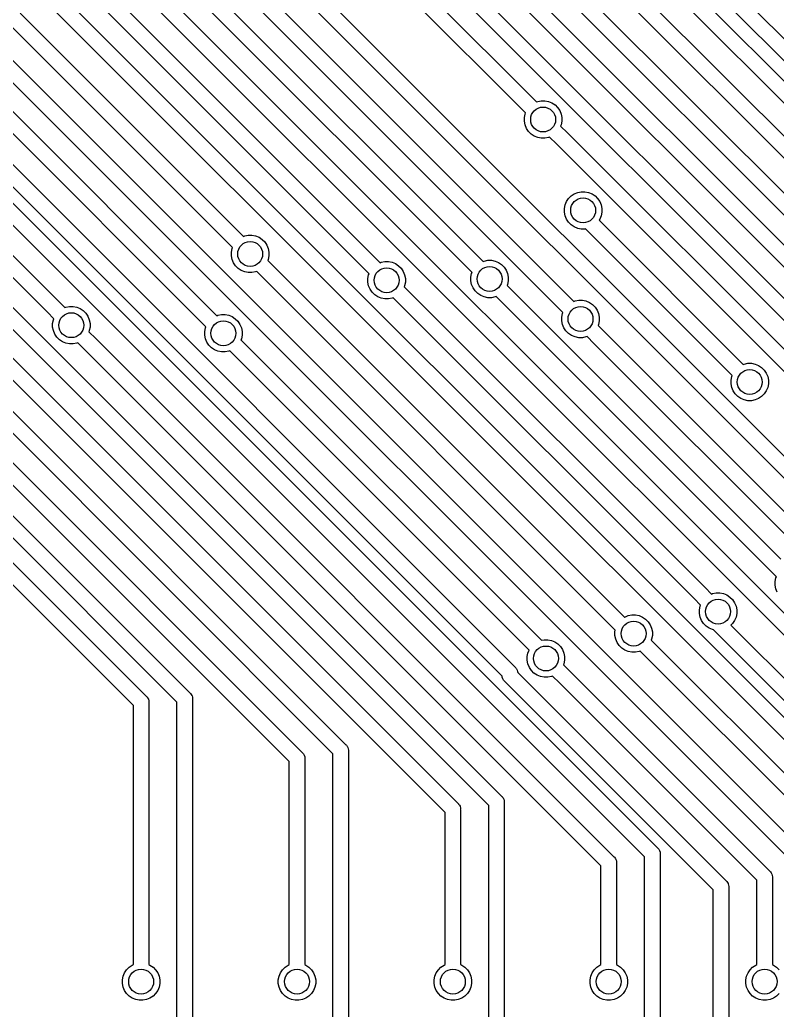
# Model space of a CAD drawing. Extents: x 3.61 to 7.55, y -5.8 to -3.38.
# Drawn here: x 6.041 to 6.52, y -5.234 to -4.608 of the extents above; entities that cross this region are included whole.
import ezdxf

# ---------------------------------------------------------------- set-up
doc = ezdxf.new("R2010")
doc.units = 0
doc.header["$MEASUREMENT"] = 0
doc.layers.add('BLACK', color=7, linetype='CONTINUOUS')

msp = doc.modelspace()

# ---------------------------------------------------------------- linework, layer by layer
at = {"layer": 'BLACK', "linetype": 'CONTINUOUS'}
for p, q in [((6.36579, -4.46213), (6.57752, -4.67386)), ((6.57335, -4.6836), (6.3601, -4.47036)), ((6.3619, -4.48486), (6.93933, -5.06229)), ((6.93364, -5.07052), (6.35621, -4.49309)), ((6.30879, -4.50262), (6.63761, -4.83144)), ((6.21634, -4.50876), (6.36785, -4.66026)), ((6.63065, -4.8384), (6.3031, -4.51085)), ((6.35728, -4.51502), (6.63808, -4.79582)), ((6.36089, -4.66722), (6.21065, -4.51699)), ((6.29184, -4.51846), (6.88657, -5.11319)), ((6.63085, -4.80251), (6.35032, -4.52198)), ((6.88088, -5.12142), (6.28615, -4.52669)), ((6.12053, -4.54748), (6.33404, -4.761)), ((6.15059, -4.54539), (6.39146, -4.78626)), ((6.32708, -4.76795), (6.1123, -4.55317)), ((6.3845, -4.79322), (6.14236, -4.55108)), ((6.1888, -4.54871), (6.57804, -4.93795)), ((6.28835, -4.54862), (6.65361, -4.91387)), ((6.57139, -4.94522), (6.18184, -4.55567)), ((6.64665, -4.92083), (6.28139, -4.55558)), ((6.10278, -4.56188), (6.78106, -5.24016)), ((6.76772, -5.24074), (6.09455, -4.56757)), ((6.26207, -4.76873), (6.07216, -4.57882)), ((6.08039, -4.57313), (6.26903, -4.76177)), ((6.06455, -4.58944), (6.68441, -5.2093)), ((6.67618, -5.21499), (6.05631, -4.59513)), ((6.17588, -4.75211), (6.03358, -4.60982)), ((6.04181, -4.60413), (6.18284, -4.74515)), ((6.01908, -4.61627), (6.58992, -5.18711)), ((6.58169, -5.1928), (6.01085, -4.62196)), ((5.99635, -4.62569), (6.16592, -4.79526)), ((6.15896, -4.80222), (5.98812, -4.63138)), ((5.97362, -4.6366), (6.35431, -5.01729)), ((5.95777, -4.64489), (6.44425, -5.13138)), ((6.34609, -5.02299), (5.96538, -4.64229)), ((6.43602, -5.13706), (5.94954, -4.65058)), ((6.36785, -4.66026), (6.36852, -4.65998)), ((6.36852, -4.65998), (6.3708, -4.65953)), ((6.3708, -4.65953), (6.37313, -4.65953)), ((6.37313, -4.65953), (6.37541, -4.65998)), ((6.37541, -4.65998), (6.37756, -4.66087)), ((5.94193, -4.66221), (6.06586, -4.78614)), ((6.37756, -4.66087), (6.3795, -4.66217)), ((6.3795, -4.66217), (6.38114, -4.66381)), ((6.38114, -4.66381), (6.38243, -4.66575)), ((6.38243, -4.66575), (6.38332, -4.6679)), ((5.9178, -4.6708), (6.34583, -5.09884)), ((6.0589, -4.7931), (5.9337, -4.66789)), ((6.36016, -4.67018), (6.36061, -4.6679)), ((6.36016, -4.6725), (6.36016, -4.67018)), ((6.36061, -4.67479), (6.36016, -4.6725)), ((6.36061, -4.6679), (6.36089, -4.66722)), ((6.38332, -4.6679), (6.38378, -4.67018)), ((6.38378, -4.6725), (6.38332, -4.67479)), ((6.38378, -4.67018), (6.38378, -4.6725)), ((6.3376, -5.10453), (5.90957, -4.67649)), ((6.3615, -4.67694), (6.36061, -4.67479)), ((6.36279, -4.67887), (6.3615, -4.67694)), ((6.36444, -4.68051), (6.36279, -4.67887)), ((6.38332, -4.67479), (6.38304, -4.67546)), ((6.38304, -4.67546), (6.38743, -4.67984)), ((6.36637, -4.68181), (6.36444, -4.68051)), ((6.36852, -4.6827), (6.36637, -4.68181)), ((6.3708, -4.68315), (6.36852, -4.6827)), ((6.37313, -4.68315), (6.3708, -4.68315)), ((6.37541, -4.6827), (6.37313, -4.68315)), ((6.37608, -4.68242), (6.37541, -4.6827)), ((6.38047, -4.6868), (6.37608, -4.68242)), ((6.38743, -4.67984), (6.38743, -4.67984)), ((6.38743, -4.67984), (6.85246, -5.14487)), ((5.87233, -4.69113), (6.2474, -5.0662)), ((6.84677, -5.15311), (6.38047, -4.6868)), ((6.38047, -4.6868), (6.38047, -4.6868)), ((6.23917, -5.07189), (5.8641, -4.69682)), ((5.83338, -4.71797), (6.14898, -5.03357)), ((6.38676, -4.72316), (6.38806, -4.72122)), ((6.38806, -4.72122), (6.3897, -4.71958)), ((6.3897, -4.71958), (6.39164, -4.71829)), ((6.39164, -4.71829), (6.39379, -4.7174)), ((6.39379, -4.7174), (6.39607, -4.71694)), ((6.39607, -4.71694), (6.39839, -4.71694)), ((6.39839, -4.71694), (6.40068, -4.7174)), ((6.40068, -4.7174), (6.40283, -4.71829)), ((6.40283, -4.71829), (6.40476, -4.71958)), ((6.40476, -4.71958), (6.4064, -4.72122)), ((6.4064, -4.72122), (6.4077, -4.72316)), ((6.14075, -5.03926), (5.82515, -4.72366)), ((6.38542, -4.72759), (6.38587, -4.72531)), ((6.38542, -4.72992), (6.38542, -4.72759)), ((6.38587, -4.72531), (6.38676, -4.72316)), ((6.4077, -4.72316), (6.40859, -4.72531)), ((6.40859, -4.72531), (6.40904, -4.72759)), ((6.40904, -4.72759), (6.40904, -4.72992)), ((6.38587, -4.7322), (6.38542, -4.72992)), ((6.38676, -4.73435), (6.38587, -4.7322)), ((6.38806, -4.73628), (6.38676, -4.73435)), ((6.4077, -4.73435), (6.40725, -4.73501)), ((6.40725, -4.73501), (6.4983, -4.82606)), ((6.40859, -4.7322), (6.4077, -4.73435)), ((6.40904, -4.72992), (6.40859, -4.7322)), ((5.82255, -4.73685), (6.12142, -5.03572)), ((6.3897, -4.73793), (6.38806, -4.73628)), ((6.39164, -4.73922), (6.3897, -4.73793)), ((6.39379, -4.74011), (6.39164, -4.73922)), ((6.39607, -4.74056), (6.39379, -4.74011)), ((6.39839, -4.74056), (6.39607, -4.74056)), ((6.3988, -4.74048), (6.39839, -4.74056)), ((6.49134, -4.83302), (6.3988, -4.74048)), ((6.11319, -5.04141), (5.81559, -4.74381)), ((6.18284, -4.74515), (6.18351, -4.74487)), ((6.18351, -4.74487), (6.1858, -4.74442)), ((6.1858, -4.74442), (6.18812, -4.74442)), ((6.18812, -4.74442), (6.1904, -4.74487)), ((6.1904, -4.74487), (6.19255, -4.74576)), ((6.19255, -4.74576), (6.19449, -4.74706)), ((6.19449, -4.74706), (6.19613, -4.7487)), ((6.17515, -4.75507), (6.1756, -4.75279)), ((6.1756, -4.75279), (6.17588, -4.75211)), ((6.19613, -4.7487), (6.19743, -4.75064)), ((6.19743, -4.75064), (6.19832, -4.75279)), ((6.19832, -4.75279), (6.19877, -4.75507)), ((6.17515, -4.75739), (6.17515, -4.75507)), ((6.1756, -4.75968), (6.17515, -4.75739)), ((6.17649, -4.76183), (6.1756, -4.75968)), ((6.19832, -4.75968), (6.19804, -4.76035)), ((6.19877, -4.75739), (6.19832, -4.75968)), ((6.19877, -4.75507), (6.19877, -4.75739)), ((5.90916, -4.76047), (6.21984, -5.07115)), ((6.17778, -4.76376), (6.17649, -4.76183)), ((6.17943, -4.76541), (6.17778, -4.76376)), ((6.18136, -4.7667), (6.17943, -4.76541)), ((6.19804, -4.76035), (6.42339, -4.9857)), ((6.26903, -4.76177), (6.2697, -4.76149)), ((6.2697, -4.76149), (6.27198, -4.76104)), ((6.27198, -4.76104), (6.27431, -4.76104)), ((6.27431, -4.76104), (6.27659, -4.76149)), ((6.27659, -4.76149), (6.27874, -4.76238)), ((6.27874, -4.76238), (6.28068, -4.76368)), ((6.28068, -4.76368), (6.28232, -4.76532)), ((6.28232, -4.76532), (6.28361, -4.76726)), ((6.33404, -4.761), (6.33472, -4.76072)), ((6.33472, -4.76072), (6.337, -4.76026)), ((6.337, -4.76026), (6.33933, -4.76026)), ((6.33933, -4.76026), (6.34161, -4.76072)), ((6.34161, -4.76072), (6.34376, -4.76161)), ((6.34376, -4.76161), (6.34569, -4.7629)), ((6.34569, -4.7629), (6.34734, -4.76454)), ((6.34734, -4.76454), (6.34863, -4.76648)), ((6.34863, -4.76648), (6.34952, -4.76863)), ((6.21161, -5.07684), (5.9022, -4.76743)), ((6.18351, -4.76759), (6.18136, -4.7667)), ((6.1858, -4.76804), (6.18351, -4.76759)), ((6.18812, -4.76804), (6.1858, -4.76804)), ((6.1904, -4.76759), (6.18812, -4.76804)), ((6.19108, -4.76731), (6.1904, -4.76759)), ((6.41755, -4.99378), (6.19108, -4.76731)), ((6.26134, -4.77169), (6.26179, -4.76941)), ((6.26134, -4.77401), (6.26134, -4.77169)), ((6.26179, -4.76941), (6.26207, -4.76873)), ((6.28361, -4.76726), (6.2845, -4.76941)), ((6.2845, -4.76941), (6.28496, -4.77169)), ((6.28496, -4.77169), (6.28496, -4.77401)), ((6.32635, -4.77091), (6.32681, -4.76863)), ((6.32635, -4.77324), (6.32635, -4.77091)), ((6.32681, -4.76863), (6.32708, -4.76795)), ((6.34952, -4.76863), (6.34997, -4.77091)), ((6.34997, -4.77091), (6.34997, -4.77324)), ((6.26179, -4.7763), (6.26134, -4.77401)), ((6.26268, -4.77845), (6.26179, -4.7763)), ((6.26397, -4.78038), (6.26268, -4.77845)), ((6.2845, -4.7763), (6.28423, -4.77697)), ((6.28423, -4.77697), (6.28861, -4.78135)), ((6.28496, -4.77401), (6.2845, -4.7763)), ((6.32681, -4.77552), (6.32635, -4.77324)), ((6.3277, -4.77767), (6.32681, -4.77552)), ((6.32899, -4.7796), (6.3277, -4.77767)), ((6.34952, -4.77552), (6.34924, -4.77619)), ((6.34924, -4.77619), (6.52216, -4.94911)), ((6.34997, -4.77324), (6.34952, -4.77552)), ((6.26562, -4.78203), (6.26397, -4.78038)), ((6.26755, -4.78332), (6.26562, -4.78203)), ((6.2697, -4.78421), (6.26755, -4.78332)), ((6.27198, -4.78466), (6.2697, -4.78421)), ((6.27431, -4.78466), (6.27198, -4.78466)), ((6.27659, -4.78421), (6.27431, -4.78466)), ((6.27727, -4.78393), (6.27659, -4.78421)), ((6.28165, -4.78831), (6.27727, -4.78393)), ((6.28861, -4.78135), (6.28861, -4.78135)), ((6.28861, -4.78135), (6.47427, -4.96702)), ((6.33063, -4.78125), (6.32899, -4.7796)), ((6.33257, -4.78254), (6.33063, -4.78125)), ((6.33472, -4.78343), (6.33257, -4.78254)), ((6.337, -4.78388), (6.33472, -4.78343)), ((6.33933, -4.78388), (6.337, -4.78388)), ((6.34161, -4.78343), (6.33933, -4.78388)), ((6.34228, -4.78315), (6.34161, -4.78343)), ((6.5152, -4.95607), (6.34228, -4.78315)), ((6.00187, -4.78703), (6.31827, -5.10343)), ((6.06586, -4.78614), (6.06586, -4.78614)), ((6.06586, -4.78614), (6.0699, -4.79018)), ((6.0699, -4.79018), (6.07058, -4.7899)), ((6.07058, -4.7899), (6.07286, -4.78945)), ((6.07286, -4.78945), (6.07519, -4.78945)), ((6.07519, -4.78945), (6.07747, -4.7899)), ((6.07747, -4.7899), (6.07962, -4.79079)), ((6.07962, -4.79079), (6.08155, -4.79208)), ((6.46731, -4.97397), (6.28165, -4.78831)), ((6.28165, -4.78831), (6.28165, -4.78831)), ((6.39146, -4.78626), (6.39213, -4.78598)), ((6.39213, -4.78598), (6.39441, -4.78553)), ((6.39441, -4.78553), (6.39674, -4.78553)), ((6.39674, -4.78553), (6.39902, -4.78598)), ((6.39902, -4.78598), (6.40117, -4.78687)), ((6.40117, -4.78687), (6.4031, -4.78816)), ((6.4031, -4.78816), (6.40475, -4.78981)), ((6.40475, -4.78981), (6.40604, -4.79174)), ((6.31004, -5.10912), (5.99491, -4.79399)), ((6.06294, -4.79714), (6.0589, -4.7931)), ((6.0589, -4.7931), (6.0589, -4.7931)), ((6.06267, -4.79781), (6.06294, -4.79714)), ((6.08155, -4.79208), (6.0832, -4.79373)), ((6.0832, -4.79373), (6.08449, -4.79566)), ((6.08449, -4.79566), (6.08538, -4.79781)), ((6.16592, -4.79526), (6.16659, -4.79498)), ((6.16659, -4.79498), (6.16888, -4.79453)), ((6.16888, -4.79453), (6.1712, -4.79453)), ((6.1712, -4.79453), (6.17348, -4.79498)), ((6.17348, -4.79498), (6.17563, -4.79587)), ((6.17563, -4.79587), (6.17757, -4.79716)), ((6.17757, -4.79716), (6.17921, -4.79881)), ((6.38376, -4.79617), (6.38422, -4.79389)), ((6.38376, -4.7985), (6.38376, -4.79617)), ((6.38422, -4.79389), (6.3845, -4.79322)), ((6.40604, -4.79174), (6.40693, -4.79389)), ((6.40693, -4.79389), (6.40739, -4.79617)), ((6.40739, -4.79617), (6.40739, -4.7985)), ((6.06221, -4.8001), (6.06267, -4.79781)), ((6.06221, -4.80242), (6.06221, -4.8001)), ((6.06267, -4.8047), (6.06221, -4.80242)), ((6.08538, -4.79781), (6.08583, -4.8001)), ((6.08583, -4.80242), (6.08538, -4.8047)), ((6.08583, -4.8001), (6.08583, -4.80242)), ((6.15823, -4.80518), (6.15868, -4.80289)), ((6.15868, -4.80289), (6.15896, -4.80222)), ((6.17921, -4.79881), (6.18051, -4.80074)), ((6.18051, -4.80074), (6.1814, -4.80289)), ((6.1814, -4.80289), (6.18185, -4.80518)), ((6.38422, -4.80078), (6.38376, -4.7985)), ((6.38511, -4.80293), (6.38422, -4.80078)), ((6.3864, -4.80487), (6.38511, -4.80293)), ((6.40693, -4.80078), (6.40665, -4.80146)), ((6.40665, -4.80146), (6.41104, -4.80584)), ((6.40739, -4.7985), (6.40693, -4.80078)), ((6.06356, -4.80685), (6.06267, -4.8047)), ((6.06485, -4.80879), (6.06356, -4.80685)), ((6.06649, -4.81043), (6.06485, -4.80879)), ((6.08538, -4.8047), (6.0851, -4.80538)), ((6.0851, -4.80538), (6.08948, -4.80976)), ((6.08948, -4.80976), (6.08948, -4.80976)), ((6.08948, -4.80976), (6.41669, -5.13697)), ((6.15823, -4.8075), (6.15823, -4.80518)), ((6.15868, -4.80978), (6.15823, -4.8075)), ((6.15957, -4.81193), (6.15868, -4.80978)), ((6.1814, -4.80978), (6.18112, -4.81046)), ((6.18185, -4.8075), (6.1814, -4.80978)), ((6.18185, -4.80518), (6.18185, -4.8075)), ((6.38805, -4.80651), (6.3864, -4.80487)), ((6.38998, -4.8078), (6.38805, -4.80651)), ((6.39213, -4.80869), (6.38998, -4.8078)), ((6.39441, -4.80915), (6.39213, -4.80869)), ((6.39674, -4.80915), (6.39441, -4.80915)), ((6.39902, -4.80869), (6.39674, -4.80915)), ((6.39969, -4.80842), (6.39902, -4.80869)), ((6.40408, -4.8128), (6.39969, -4.80842)), ((6.41104, -4.80584), (6.41104, -4.80584)), ((6.41104, -4.80584), (6.78532, -5.18012)), ((6.06843, -4.81173), (6.06649, -4.81043)), ((6.07058, -4.81262), (6.06843, -4.81173)), ((6.07286, -4.81307), (6.07058, -4.81262)), ((6.07519, -4.81307), (6.07286, -4.81307)), ((6.07747, -4.81262), (6.07519, -4.81307)), ((6.07814, -4.81234), (6.07747, -4.81262)), ((6.08252, -4.81672), (6.07814, -4.81234)), ((6.16086, -4.81387), (6.15957, -4.81193)), ((6.16251, -4.81551), (6.16086, -4.81387)), ((6.16444, -4.81681), (6.16251, -4.81551)), ((6.18112, -4.81046), (6.37094, -5.00028)), ((6.77963, -5.18835), (6.40408, -4.8128)), ((6.40408, -4.8128), (6.40408, -4.8128)), ((6.40846, -5.14266), (6.08252, -4.81672)), ((6.08252, -4.81672), (6.08252, -4.81672)), ((6.16659, -4.8177), (6.16444, -4.81681)), ((6.16888, -4.81815), (6.16659, -4.8177)), ((6.1712, -4.81815), (6.16888, -4.81815)), ((6.17348, -4.8177), (6.1712, -4.81815)), ((6.17416, -4.81742), (6.17348, -4.8177)), ((6.36316, -5.00642), (6.17416, -4.81742)), ((6.4983, -4.82606), (6.49897, -4.82578)), ((6.49897, -4.82578), (6.50125, -4.82533)), ((6.50125, -4.82533), (6.50358, -4.82533)), ((6.50358, -4.82533), (6.50586, -4.82578)), ((6.50586, -4.82578), (6.50801, -4.82667)), ((6.50801, -4.82667), (6.50995, -4.82796)), ((6.50995, -4.82796), (6.51159, -4.82961)), ((6.49061, -4.83597), (6.49106, -4.83369)), ((6.49106, -4.83369), (6.49134, -4.83302)), ((6.51159, -4.82961), (6.51288, -4.83154)), ((6.51288, -4.83154), (6.51377, -4.83369)), ((6.51377, -4.83369), (6.51423, -4.83597)), ((6.49061, -4.8383), (6.49061, -4.83597)), ((6.49106, -4.84058), (6.49061, -4.8383)), ((6.49195, -4.84273), (6.49106, -4.84058)), ((6.51377, -4.84058), (6.51288, -4.84273)), ((6.51423, -4.8383), (6.51377, -4.84058)), ((6.51423, -4.83597), (6.51423, -4.8383)), ((6.49324, -4.84467), (6.49195, -4.84273)), ((6.49489, -4.84631), (6.49324, -4.84467)), ((6.49682, -4.8476), (6.49489, -4.84631)), ((6.49897, -4.84849), (6.49682, -4.8476)), ((6.50801, -4.8476), (6.50586, -4.84849)), ((6.50995, -4.84631), (6.50801, -4.8476)), ((6.51159, -4.84467), (6.50995, -4.84631)), ((6.51288, -4.84273), (6.51159, -4.84467)), ((6.50125, -4.84895), (6.49897, -4.84849)), ((6.50358, -4.84895), (6.50125, -4.84895)), ((6.50586, -4.84849), (6.50358, -4.84895)), ((6.51925, -4.96012), (6.5152, -4.95607)), ((6.5152, -4.95607), (6.5152, -4.95607)), ((6.51897, -4.96079), (6.51925, -4.96012)), ((6.51851, -4.96307), (6.51897, -4.96079)), ((6.51851, -4.9654), (6.51851, -4.96307)), ((6.51897, -4.96768), (6.51851, -4.9654)), ((6.47427, -4.96702), (6.47427, -4.96702)), ((6.47427, -4.96702), (6.47831, -4.97106)), ((6.47831, -4.97106), (6.47899, -4.97078)), ((6.47899, -4.97078), (6.48127, -4.97032)), ((6.48127, -4.97032), (6.4836, -4.97032)), ((6.4836, -4.97032), (6.48588, -4.97078)), ((6.48588, -4.97078), (6.48803, -4.97167)), ((6.48803, -4.97167), (6.48996, -4.97296)), ((6.51986, -4.96983), (6.51897, -4.96768)), ((6.47135, -4.97802), (6.46731, -4.97397)), ((6.46731, -4.97397), (6.46731, -4.97397)), ((6.47062, -4.98097), (6.47107, -4.97869)), ((6.47107, -4.97869), (6.47135, -4.97802)), ((6.48996, -4.97296), (6.49161, -4.97461)), ((6.49161, -4.97461), (6.4929, -4.97654)), ((6.4929, -4.97654), (6.49379, -4.97869)), ((6.49379, -4.97869), (6.49424, -4.98097)), ((6.42354, -4.9856), (6.42569, -4.98471)), ((6.42569, -4.98471), (6.42797, -4.98425)), ((6.42797, -4.98425), (6.4303, -4.98425)), ((6.4303, -4.98425), (6.43258, -4.98471)), ((6.43258, -4.98471), (6.43473, -4.9856)), ((6.47062, -4.9833), (6.47062, -4.98097)), ((6.47107, -4.98558), (6.47062, -4.9833)), ((6.49424, -4.9833), (6.49379, -4.98558)), ((6.49424, -4.98097), (6.49424, -4.9833)), ((6.42339, -4.9857), (6.42354, -4.9856)), ((6.43473, -4.9856), (6.43666, -4.98689)), ((6.43666, -4.98689), (6.43831, -4.98853)), ((6.43831, -4.98853), (6.4396, -4.99047)), ((6.4396, -4.99047), (6.44049, -4.99262)), ((6.47196, -4.98773), (6.47107, -4.98558)), ((6.47326, -4.98966), (6.47196, -4.98773)), ((6.4749, -4.99131), (6.47326, -4.98966)), ((6.47684, -4.9926), (6.4749, -4.99131)), ((6.49161, -4.98966), (6.49053, -4.99074)), ((6.49053, -4.99074), (6.70454, -5.20476)), ((6.4929, -4.98773), (6.49161, -4.98966)), ((6.49379, -4.98558), (6.4929, -4.98773)), ((6.41732, -4.9949), (6.41755, -4.99378)), ((6.41732, -4.99723), (6.41732, -4.9949)), ((6.41778, -4.99951), (6.41732, -4.99723)), ((6.44049, -4.99262), (6.44094, -4.9949)), ((6.44094, -4.99723), (6.44049, -4.99951)), ((6.44094, -4.9949), (6.44094, -4.99723)), ((6.47899, -4.99349), (6.47684, -4.9926)), ((6.47945, -4.99358), (6.47899, -4.99349)), ((6.69758, -5.21172), (6.47945, -4.99358)), ((6.37094, -5.00028), (6.37257, -4.99995)), ((6.37257, -4.99995), (6.37489, -4.99995)), ((6.37489, -4.99995), (6.37718, -5.00041)), ((6.37718, -5.00041), (6.37933, -5.0013)), ((6.37933, -5.0013), (6.38126, -5.00259)), ((6.38126, -5.00259), (6.38291, -5.00423)), ((6.41867, -5.00166), (6.41778, -4.99951)), ((6.41996, -5.00359), (6.41867, -5.00166)), ((6.4216, -5.00524), (6.41996, -5.00359)), ((6.44049, -4.99951), (6.44021, -5.00018)), ((6.44021, -5.00018), (6.4446, -5.00456)), ((6.36192, -5.0106), (6.36237, -5.00832)), ((6.36237, -5.00832), (6.36316, -5.00642)), ((6.38291, -5.00423), (6.3842, -5.00617)), ((6.3842, -5.00617), (6.38509, -5.00832)), ((6.38509, -5.00832), (6.38554, -5.0106)), ((6.42354, -5.00653), (6.4216, -5.00524)), ((6.42569, -5.00742), (6.42354, -5.00653)), ((6.42797, -5.00787), (6.42569, -5.00742)), ((6.4303, -5.00787), (6.42797, -5.00787)), ((6.43258, -5.00742), (6.4303, -5.00787)), ((6.43325, -5.00714), (6.43258, -5.00742)), ((6.43764, -5.01152), (6.43325, -5.00714)), ((6.4446, -5.00456), (6.4446, -5.00457)), ((6.4446, -5.00457), (6.62142, -5.18139)), ((6.36192, -5.01293), (6.36192, -5.0106)), ((6.36237, -5.01521), (6.36192, -5.01293)), ((6.36326, -5.01736), (6.36237, -5.01521)), ((6.38509, -5.01521), (6.38481, -5.01588)), ((6.38481, -5.01588), (6.38919, -5.02027)), ((6.38554, -5.01293), (6.38509, -5.01521)), ((6.38554, -5.0106), (6.38554, -5.01293)), ((6.61319, -5.18708), (6.43764, -5.01152)), ((6.43764, -5.01152), (6.43764, -5.01152)), ((6.35431, -5.01729), (6.3545, -5.01745)), ((6.3545, -5.01745), (6.35465, -5.01763)), ((6.35465, -5.01763), (6.35465, -5.01763)), ((6.35465, -5.01763), (6.355, -5.01806)), ((6.355, -5.01806), (6.35511, -5.0182)), ((6.35511, -5.0182), (6.35557, -5.01905)), ((6.35557, -5.01905), (6.35585, -5.01998)), ((6.35585, -5.01998), (6.35591, -5.02063)), ((6.35591, -5.02063), (6.48756, -5.15228)), ((6.36456, -5.01929), (6.36326, -5.01736)), ((6.3662, -5.02094), (6.36456, -5.01929)), ((6.36814, -5.02223), (6.3662, -5.02094)), ((6.37029, -5.02312), (6.36814, -5.02223)), ((6.37785, -5.02284), (6.37718, -5.02312)), ((6.38223, -5.02722), (6.37785, -5.02284)), ((6.38919, -5.02027), (6.38919, -5.02027)), ((6.38919, -5.02027), (6.51512, -5.14619)), ((6.34615, -5.02364), (6.34609, -5.02299)), ((6.34643, -5.02457), (6.34615, -5.02364)), ((6.34689, -5.02542), (6.34643, -5.02457)), ((6.3475, -5.02617), (6.34689, -5.02542)), ((6.34769, -5.02633), (6.3475, -5.02617)), ((6.47933, -5.15797), (6.34769, -5.02633)), ((6.37257, -5.02357), (6.37029, -5.02312)), ((6.37489, -5.02357), (6.37257, -5.02357)), ((6.37718, -5.02312), (6.37489, -5.02357)), ((6.38223, -5.02723), (6.38223, -5.02722)), ((6.50689, -5.15188), (6.38223, -5.02723)), ((6.14898, -5.03357), (6.14917, -5.03373)), ((6.14917, -5.03373), (6.14932, -5.03391)), ((6.14932, -5.03391), (6.14978, -5.03448)), ((6.14978, -5.03448), (6.15016, -5.03518)), ((6.15016, -5.03518), (6.15024, -5.03533)), ((6.15024, -5.03533), (6.15052, -5.03626)), ((6.11319, -5.20509), (6.11319, -5.04141)), ((6.12142, -5.03572), (6.12161, -5.03587)), ((6.12161, -5.03587), (6.12176, -5.03606)), ((6.12176, -5.03606), (6.12176, -5.03606)), ((6.12176, -5.03606), (6.12212, -5.03649)), ((6.12212, -5.03649), (6.12222, -5.03662)), ((6.12222, -5.03662), (6.12268, -5.03748)), ((6.12268, -5.03748), (6.12296, -5.03841)), ((6.12296, -5.03841), (6.12303, -5.03913)), ((6.12303, -5.03913), (6.12303, -5.03913)), ((6.12303, -5.03913), (6.12306, -5.03937)), ((6.12306, -5.03937), (6.12303, -5.03961)), ((6.12303, -5.03961), (6.12303, -5.20509)), ((6.14075, -5.24016), (6.14075, -5.03926)), ((6.15052, -5.03626), (6.15059, -5.03698)), ((6.15059, -5.03698), (6.15059, -5.03698)), ((6.15059, -5.03698), (6.15061, -5.03722)), ((6.15061, -5.03722), (6.15059, -5.03746)), ((6.15059, -5.03746), (6.15059, -5.24016)), ((6.2474, -5.0662), (6.24759, -5.06636)), ((6.24759, -5.06636), (6.24774, -5.06655)), ((6.24774, -5.06655), (6.24775, -5.06655)), ((6.24775, -5.06655), (6.24801, -5.06687)), ((6.21984, -5.07115), (6.22003, -5.07131)), ((6.22003, -5.07131), (6.22019, -5.07149)), ((6.22019, -5.07149), (6.22065, -5.07206)), ((6.22065, -5.07206), (6.22083, -5.0724)), ((6.22083, -5.0724), (6.2211, -5.07291)), ((6.2211, -5.07291), (6.22139, -5.07384)), ((6.23917, -5.24016), (6.23917, -5.07189)), ((6.24801, -5.06687), (6.24821, -5.06711)), ((6.24821, -5.06711), (6.24866, -5.06796)), ((6.24866, -5.06796), (6.24894, -5.06889)), ((6.24894, -5.06889), (6.24902, -5.06961)), ((6.24902, -5.06961), (6.24902, -5.06961)), ((6.24902, -5.06961), (6.24904, -5.06985)), ((6.24904, -5.06985), (6.24902, -5.0701)), ((6.24902, -5.0701), (6.24902, -5.24016)), ((6.21161, -5.20509), (6.21161, -5.07684)), ((6.22139, -5.07384), (6.22146, -5.07456)), ((6.22146, -5.07456), (6.22146, -5.07456)), ((6.22146, -5.07456), (6.22148, -5.0748)), ((6.22148, -5.0748), (6.22146, -5.07504)), ((6.22146, -5.07504), (6.22146, -5.20509)), ((6.31827, -5.10343), (6.31846, -5.10358)), ((6.31846, -5.10358), (6.31861, -5.10377)), ((6.31861, -5.10377), (6.31907, -5.10433)), ((6.34583, -5.09884), (6.34602, -5.09899)), ((6.34602, -5.09899), (6.34617, -5.09918)), ((6.34617, -5.09918), (6.34663, -5.09974)), ((6.34663, -5.09974), (6.34701, -5.10045)), ((6.34701, -5.10045), (6.34709, -5.10059)), ((6.34709, -5.10059), (6.34737, -5.10152)), ((6.34737, -5.10152), (6.34744, -5.10225)), ((6.34744, -5.10225), (6.34744, -5.10225)), ((6.34744, -5.10225), (6.34746, -5.10249)), ((6.34746, -5.10249), (6.34744, -5.10273)), ((6.34744, -5.10273), (6.34744, -5.24016)), ((6.31004, -5.20509), (6.31004, -5.10912)), ((6.31907, -5.10433), (6.31949, -5.10511)), ((6.31949, -5.10511), (6.31953, -5.10518)), ((6.31953, -5.10518), (6.31981, -5.10611)), ((6.31981, -5.10611), (6.31988, -5.10684)), ((6.31988, -5.10684), (6.31988, -5.10684)), ((6.31988, -5.10684), (6.31991, -5.10708)), ((6.31991, -5.10708), (6.31988, -5.10732)), ((6.31988, -5.10732), (6.31988, -5.20509)), ((6.3376, -5.24016), (6.3376, -5.10453)), ((6.44425, -5.13138), (6.44444, -5.13153)), ((6.44444, -5.13153), (6.4446, -5.13172)), ((6.4446, -5.13172), (6.4446, -5.13172)), ((6.4446, -5.13172), (6.44488, -5.13206)), ((6.44488, -5.13206), (6.44506, -5.13228)), ((6.44506, -5.13228), (6.44551, -5.13313)), ((6.44551, -5.13313), (6.44579, -5.13406)), ((6.44579, -5.13406), (6.44587, -5.13478)), ((6.44587, -5.13478), (6.44587, -5.13478)), ((6.44587, -5.13478), (6.44589, -5.13503)), ((6.44589, -5.13503), (6.44587, -5.13527)), ((6.44587, -5.13527), (6.44587, -5.24016)), ((6.41669, -5.13697), (6.41688, -5.13713)), ((6.41688, -5.13713), (6.41704, -5.13731)), ((6.41704, -5.13731), (6.4175, -5.13787)), ((6.4175, -5.13787), (6.41758, -5.13802)), ((6.41758, -5.13802), (6.41795, -5.13873)), ((6.41795, -5.13873), (6.41824, -5.13966)), ((6.41824, -5.13966), (6.41831, -5.14038)), ((6.41831, -5.14038), (6.41831, -5.14038)), ((6.41831, -5.14038), (6.41833, -5.14062)), ((6.41833, -5.14062), (6.41831, -5.14086)), ((6.41831, -5.14086), (6.41831, -5.20509)), ((6.43602, -5.24016), (6.43602, -5.13706)), ((6.40846, -5.20509), (6.40846, -5.14266)), ((6.51512, -5.14619), (6.51531, -5.14635)), ((6.51531, -5.14635), (6.51546, -5.14653)), ((6.51546, -5.14653), (6.51546, -5.14653)), ((6.51546, -5.14653), (6.51588, -5.14705)), ((6.51588, -5.14705), (6.51592, -5.1471)), ((6.51592, -5.1471), (6.51638, -5.14795)), ((6.51638, -5.14795), (6.51666, -5.14888)), ((6.48756, -5.15228), (6.48775, -5.15243)), ((6.48775, -5.15243), (6.4879, -5.15262)), ((6.4879, -5.15262), (6.4879, -5.15262)), ((6.4879, -5.15262), (6.48836, -5.15318)), ((6.48836, -5.15318), (6.48871, -5.15383)), ((6.48871, -5.15383), (6.48882, -5.15404)), ((6.48882, -5.15404), (6.4891, -5.15496)), ((6.50689, -5.20509), (6.50689, -5.15188)), ((6.51666, -5.14888), (6.51673, -5.1496)), ((6.51673, -5.1496), (6.51673, -5.1496)), ((6.51673, -5.1496), (6.51676, -5.14984)), ((6.51676, -5.14984), (6.51673, -5.15008)), ((6.51673, -5.15008), (6.51673, -5.20509)), ((6.47933, -5.24016), (6.47933, -5.15797)), ((6.4891, -5.15496), (6.48917, -5.15569)), ((6.48917, -5.15569), (6.48917, -5.15569)), ((6.48917, -5.15569), (6.4892, -5.15593)), ((6.4892, -5.15593), (6.48917, -5.15617)), ((6.48917, -5.15617), (6.48917, -5.24016)), ((6.10675, -5.21239), (6.10764, -5.21024)), ((6.10764, -5.21024), (6.10894, -5.20831)), ((6.10894, -5.20831), (6.11058, -5.20666)), ((6.11058, -5.20666), (6.11252, -5.20537)), ((6.11252, -5.20537), (6.11319, -5.20509)), ((6.12303, -5.20509), (6.1237, -5.20537)), ((6.1237, -5.20537), (6.12564, -5.20666)), ((6.12564, -5.20666), (6.12728, -5.20831)), ((6.12728, -5.20831), (6.12858, -5.21024)), ((6.12858, -5.21024), (6.12947, -5.21239)), ((6.20518, -5.21239), (6.20607, -5.21024)), ((6.20607, -5.21024), (6.20736, -5.20831)), ((6.20736, -5.20831), (6.20901, -5.20666)), ((6.20901, -5.20666), (6.21094, -5.20537)), ((6.21094, -5.20537), (6.21161, -5.20509)), ((6.22146, -5.20509), (6.22213, -5.20537)), ((6.22213, -5.20537), (6.22406, -5.20666)), ((6.22406, -5.20666), (6.22571, -5.20831)), ((6.22571, -5.20831), (6.227, -5.21024)), ((6.227, -5.21024), (6.22789, -5.21239)), ((6.3036, -5.21239), (6.30449, -5.21024)), ((6.30449, -5.21024), (6.30579, -5.20831)), ((6.30579, -5.20831), (6.30743, -5.20666)), ((6.30743, -5.20666), (6.30937, -5.20537)), ((6.30937, -5.20537), (6.31004, -5.20509)), ((6.31988, -5.20509), (6.32056, -5.20537)), ((6.32056, -5.20537), (6.32249, -5.20666)), ((6.32249, -5.20666), (6.32413, -5.20831)), ((6.32413, -5.20831), (6.32543, -5.21024)), ((6.32543, -5.21024), (6.32632, -5.21239)), ((6.40203, -5.21239), (6.40292, -5.21024)), ((6.40292, -5.21024), (6.40421, -5.20831)), ((6.40421, -5.20831), (6.40586, -5.20666)), ((6.40586, -5.20666), (6.40779, -5.20537)), ((6.40779, -5.20537), (6.40846, -5.20509)), ((6.41831, -5.20509), (6.41898, -5.20537)), ((6.41898, -5.20537), (6.42091, -5.20666)), ((6.42091, -5.20666), (6.42256, -5.20831)), ((6.42256, -5.20831), (6.42385, -5.21024)), ((6.42385, -5.21024), (6.42474, -5.21239)), ((6.50045, -5.21239), (6.50134, -5.21024)), ((6.50134, -5.21024), (6.50264, -5.20831)), ((6.50264, -5.20831), (6.50428, -5.20666)), ((6.50428, -5.20666), (6.50622, -5.20537)), ((6.50622, -5.20537), (6.50689, -5.20509)), ((6.51673, -5.20509), (6.51741, -5.20537)), ((6.51741, -5.20537), (6.51934, -5.20666)), ((6.51934, -5.20666), (6.52099, -5.20831)), ((6.1063, -5.21467), (6.10675, -5.21239)), ((6.1063, -5.217), (6.1063, -5.21467)), ((6.12947, -5.21239), (6.12992, -5.21467)), ((6.12992, -5.21467), (6.12992, -5.217)), ((6.20472, -5.21467), (6.20518, -5.21239)), ((6.20472, -5.217), (6.20472, -5.21467)), ((6.22789, -5.21239), (6.22835, -5.21467)), ((6.22835, -5.21467), (6.22835, -5.217)), ((6.30315, -5.21467), (6.3036, -5.21239)), ((6.30315, -5.217), (6.30315, -5.21467)), ((6.32632, -5.21239), (6.32677, -5.21467)), ((6.32677, -5.21467), (6.32677, -5.217)), ((6.40157, -5.21467), (6.40203, -5.21239)), ((6.40157, -5.217), (6.40157, -5.21467)), ((6.42474, -5.21239), (6.4252, -5.21467)), ((6.4252, -5.21467), (6.4252, -5.217)), ((6.5, -5.21467), (6.50045, -5.21239)), ((6.5, -5.217), (6.5, -5.21467)), ((6.10675, -5.21928), (6.1063, -5.217)), ((6.10764, -5.22143), (6.10675, -5.21928)), ((6.10894, -5.22337), (6.10764, -5.22143)), ((6.12858, -5.22143), (6.12728, -5.22337)), ((6.12947, -5.21928), (6.12858, -5.22143)), ((6.12992, -5.217), (6.12947, -5.21928)), ((6.20518, -5.21928), (6.20472, -5.217)), ((6.20607, -5.22143), (6.20518, -5.21928)), ((6.20736, -5.22337), (6.20607, -5.22143)), ((6.227, -5.22143), (6.22571, -5.22337)), ((6.22789, -5.21928), (6.227, -5.22143)), ((6.22835, -5.217), (6.22789, -5.21928)), ((6.3036, -5.21928), (6.30315, -5.217)), ((6.30449, -5.22143), (6.3036, -5.21928)), ((6.30579, -5.22337), (6.30449, -5.22143)), ((6.32543, -5.22143), (6.32413, -5.22337)), ((6.32632, -5.21928), (6.32543, -5.22143)), ((6.32677, -5.217), (6.32632, -5.21928)), ((6.40203, -5.21928), (6.40157, -5.217)), ((6.40292, -5.22143), (6.40203, -5.21928)), ((6.40421, -5.22337), (6.40292, -5.22143)), ((6.42385, -5.22143), (6.42256, -5.22337)), ((6.42474, -5.21928), (6.42385, -5.22143)), ((6.4252, -5.217), (6.42474, -5.21928)), ((6.50045, -5.21928), (6.5, -5.217)), ((6.50134, -5.22143), (6.50045, -5.21928)), ((6.50264, -5.22337), (6.50134, -5.22143)), ((6.11058, -5.22501), (6.10894, -5.22337)), ((6.11252, -5.2263), (6.11058, -5.22501)), ((6.11467, -5.22719), (6.11252, -5.2263)), ((6.11695, -5.22765), (6.11467, -5.22719)), ((6.11927, -5.22765), (6.11695, -5.22765)), ((6.12156, -5.22719), (6.11927, -5.22765)), ((6.1237, -5.2263), (6.12156, -5.22719)), ((6.12564, -5.22501), (6.1237, -5.2263)), ((6.12728, -5.22337), (6.12564, -5.22501)), ((6.20901, -5.22501), (6.20736, -5.22337)), ((6.21094, -5.2263), (6.20901, -5.22501)), ((6.21309, -5.22719), (6.21094, -5.2263)), ((6.21537, -5.22765), (6.21309, -5.22719)), ((6.2177, -5.22765), (6.21537, -5.22765)), ((6.21998, -5.22719), (6.2177, -5.22765)), ((6.22213, -5.2263), (6.21998, -5.22719)), ((6.22406, -5.22501), (6.22213, -5.2263)), ((6.22571, -5.22337), (6.22406, -5.22501)), ((6.30743, -5.22501), (6.30579, -5.22337)), ((6.30937, -5.2263), (6.30743, -5.22501)), ((6.31152, -5.22719), (6.30937, -5.2263)), ((6.3138, -5.22765), (6.31152, -5.22719)), ((6.31612, -5.22765), (6.3138, -5.22765)), ((6.31841, -5.22719), (6.31612, -5.22765)), ((6.32056, -5.2263), (6.31841, -5.22719)), ((6.32249, -5.22501), (6.32056, -5.2263)), ((6.32413, -5.22337), (6.32249, -5.22501)), ((6.40586, -5.22501), (6.40421, -5.22337)), ((6.40779, -5.2263), (6.40586, -5.22501)), ((6.40994, -5.22719), (6.40779, -5.2263)), ((6.41222, -5.22765), (6.40994, -5.22719)), ((6.41455, -5.22765), (6.41222, -5.22765)), ((6.41683, -5.22719), (6.41455, -5.22765)), ((6.41898, -5.2263), (6.41683, -5.22719)), ((6.42091, -5.22501), (6.41898, -5.2263)), ((6.42256, -5.22337), (6.42091, -5.22501)), ((6.50428, -5.22501), (6.50264, -5.22337)), ((6.50622, -5.2263), (6.50428, -5.22501)), ((6.50837, -5.22719), (6.50622, -5.2263)), ((6.51065, -5.22765), (6.50837, -5.22719)), ((6.51297, -5.22765), (6.51065, -5.22765)), ((6.51526, -5.22719), (6.51297, -5.22765)), ((6.51741, -5.2263), (6.51526, -5.22719)), ((6.51934, -5.22501), (6.51741, -5.2263)), ((6.52099, -5.22337), (6.51934, -5.22501))]:
    msp.add_line(p, q, dxfattribs=at)
at = {"layer": 'BLACK'}
for centre in [(6.37197, -4.67134), (6.39723, -4.72875), (6.18696, -4.75623), (6.27315, -4.77285), (6.33816, -4.77207), (6.39558, -4.79734), (6.07402, -4.80126), (6.17004, -4.80634), (6.50242, -4.83714), (6.48243, -4.98214), (6.42913, -4.99606), (6.37373, -5.01176), (6.11811, -5.21584), (6.21654, -5.21584), (6.31496, -5.21584), (6.41339, -5.21584), (6.51181, -5.21584)]:
    msp.add_circle(centre, 0.00787, dxfattribs=at)

doc.saveas('drawing.dxf')
